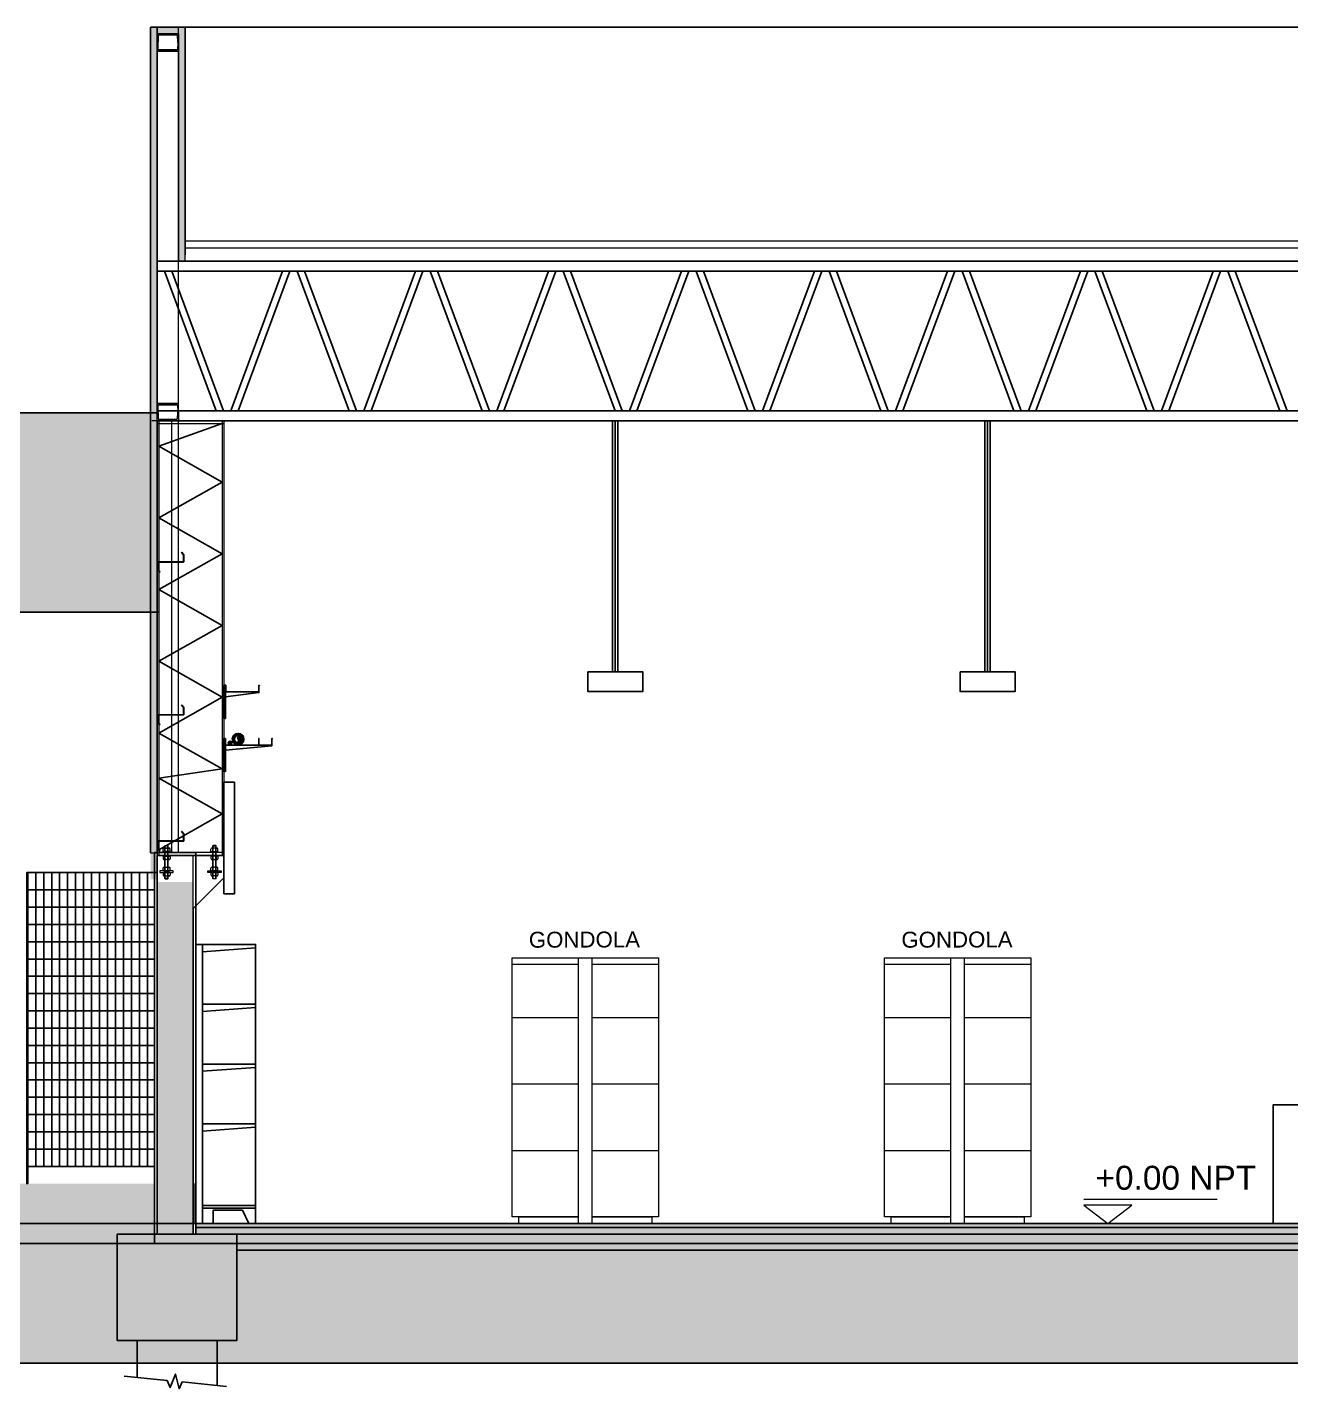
# Model space of a CAD drawing. Header units: inches. Extents: x -309 to 190, y -1585 to -1350.
# Drawn here: x -33.24 to -23.74, y -1453.75 to -1443.51 of the extents above; entities that cross this region are included whole.
import ezdxf

# ---------------------------------------------------------------- set-up
doc = ezdxf.new("R2010")
doc.units = ezdxf.units.IN
doc.header["$MEASUREMENT"] = 0
doc.linetypes.add('HIDDEN', pattern=[0.375, 0.25, -0.125])
doc.layers.get('0').update_dxf_attribs({"color": 9, "linetype": 'CONTINUOUS'})
for name, color, linetype, lineweight in [('0-CYPE1', 9, 'CONTINUOUS', 18), ('cotas', 9, 'CONTINUOUS', 15), ('LOGO SOMBRA', 9, 'CONTINUOUS', 18), ('MUR_REF_MUROS', 9, 'CONTINUOUS', 9), ('MURO 27', 9, 'CONTINUOUS', 9), ('OT_SECCION_EDIFICIO', 9, 'CONTINUOUS', 15), ('referencias 01', 9, 'CONTINUOUS', 18)]:
    doc.layers.add(name, color=color, linetype=linetype, lineweight=lineweight)
for name, color, linetype in [('0-TISI-TITULOS', 9, 'CONTINUOUS'), ('0.50', 9, 'CONTINUOUS'), ('01-TISI-COTAS', 9, 'CONTINUOUS'), ('02', 9, 'CONTINUOUS'), ('10-TEXTO', 9, 'CONTINUOUS'), ('CARP', 9, 'CONTINUOUS'), ('color gris', 9, 'CONTINUOUS'), ('COLOR MURO MUNI', 9, 'CONTINUOUS'), ('condensador', 9, 'HIDDEN'), ('COT', 9, 'CONTINUOUS'), ('COTA REPLANTEO EJE 1', 9, 'CONTINUOUS'), ('esca', 9, 'CONTINUOUS'), ('ESTRUCTURAS', 9, 'CONTINUOUS'), ('FMR ESTRUCTURA H°A°', 9, 'CONTINUOUS'), ('ladrillo h', 9, 'CONTINUOUS'), ('referencias', 9, 'CONTINUOUS'), ('REVOQUE', 9, 'CONTINUOUS'), ('TEXTOS', 9, 'CONTINUOUS'), ('V1', 9, 'CONTINUOUS')]:
    doc.layers.add(name, color=color, linetype=linetype)
doc.styles.add('COTAS', font='arial.ttf')
doc.styles.add('ROMANS', font='arial.ttf')

# ---------------------------------------------------------------- blocks, each defined once
blk = doc.blocks.new('Z 20060252')
at = {"layer": '01-TISI-COTAS', "ltscale": 3}
for p, q in [((-196, 2), (-4, 2)), ((-196, 0), (-4, 0)), ((-16, 74), (-17, 73)), ((-2, 55), (-17, 73)), ((-1, 56), (-16, 74)), ((-2, 4), (-2, 54)), ((0, 4), (0, 54)), ((-200, -2), (-200, -56)), ((-198, -2), (-198, -56)), ((-198, -59), (-180, -73)), ((-197, -58), (-179, -72)), ((-180, -73), (-179, -72))]:
    blk.add_line(p, q, dxfattribs=at)
for centre, radius, start, end in [((-196, -2), 4, 90, 180), ((-196, -2), 2, 90, 180), ((-4, 4), 2, 270, 0), ((-4, 4), 4, 270, 0), ((-4, 54), 2, 0, 39.6404), ((-4, 54), 4, 0, 39.6404), ((-196, -56), 4, 180, 231.9339), ((-196, -56), 2, 180, 231.9339)]:
    blk.add_arc(centre, radius, start, end, dxfattribs=at)

msp = doc.modelspace()

# ---------------------------------------------------------------- hatches: boundary and pattern name
h = msp.add_hatch()
h.set_pattern_fill('HONEY', color=256, scale=0.04)
h.set_pattern_definition([(0, (-280.470368, -961.400551), (0.0075, 0.00433012702), [0.005, -0.01]), (120, (-280.470368, -961.400551), (-0.0075, 0.00433012702), [0.005, -0.01]), (60, (-280.470368, -961.400551), (0, 0.008660254038), [-0.01, 0.005])])
h.paths.add_polyline_path([(-31.614, -1448.865, -0.398927), (-31.656, -1448.909), (-31.66, -1448.909, -0.398927), (-31.702, -1448.865, -1)])
h.paths.add_polyline_path([(-31.686, -1448.865, 1), (-31.63, -1448.865, 1)], flags=16)
h = msp.add_hatch(color=256)
h.dxf.hatch_style = 1
h.paths.add_polyline_path([(-31.639, -1448.845, -0.198912), (-31.63, -1448.865, -0.599424), (-31.674, -1448.888), (-31.673, -1448.888, 0.82148), (-31.658, -1448.865, -1)])
h = msp.add_hatch(color=256)
h.dxf.hatch_style = 1
h.paths.add_polyline_path([(-31.709, -1448.885, -0.198912), (-31.705, -1448.895, -0.651507), (-31.728, -1448.905), (-31.728, -1448.905, 0.954787), (-31.719, -1448.895, -1)])
at = {"layer": '0.50'}
msp.add_hatch(color=256, dxfattribs=at).paths.add_polyline_path([(-32.056, -1445.269), (-32.056, -1443.509), (-32.316, -1443.509), (-32.316, -1449.919), (-32.266, -1449.919), (-32.266, -1444.951), (-32.266, -1443.559), (-32.106, -1443.559), (-32.106, -1445.269)])
h = msp.add_hatch(dxfattribs=at)
h.set_pattern_fill('ANSI36', color=256, scale=0.4)
h.set_pattern_definition([(45, (-166.7372, 54.537745), (0.0265165043, 0.0972271824), [0.125, -0.025, 0, -0.025])])
edge = h.paths.add_edge_path()
edge.add_line((33.623, -1452.659), (37.603, -1452.659))
edge.add_line((37.603, -1452.659), (37.603, -1452.759))
edge.add_arc((41.603, -1651.249), 198.531, 88.84553, 91.15447, ccw=False)
edge.add_line((45.603, -1452.759), (45.603, -1453.559))
edge.add_line((45.603, -1453.559), (33.623, -1453.559))
edge.add_line((33.623, -1453.559), (33.623, -1452.659))
edge = h.paths.add_edge_path()
edge.add_arc((-74.397, -1622.438), 169.727, 88.64957, 91.35043, ccw=False)
edge.add_line((-70.397, -1452.759), (-70.397, -1452.659))
edge.add_line((-70.397, -1452.659), (33.623, -1452.659))
edge.add_line((33.623, -1452.659), (33.623, -1453.559))
edge.add_line((33.623, -1453.559), (-70.397, -1453.559))
edge.add_line((-70.397, -1453.559), (-78.397, -1453.559))
edge.add_line((-78.397, -1453.559), (-78.397, -1452.759))
at = {"layer": 'color gris', "linetype": 'Continuous'}
h = msp.add_hatch(color=256, dxfattribs=at)
h.dxf.hatch_style = 1
h.paths.add_polyline_path([(-32.286, -1452.209), (-32.286, -1452.509), (-39.332, -1452.509), (-39.332, -1452.209)])
at = {"layer": 'color gris'}
for points in [[(-32.287, -1452.509), (-66.396, -1452.509), (-66.396, -1452.659), (-32.287, -1452.659)], [(-31.977, -1452.509), (-31.977, -1452.589), (-4.557, -1452.589), (-4.557, -1452.509)], [(-32.567, -1453.389), (-31.667, -1453.389), (-31.667, -1452.589), (-32.567, -1452.589)]]:
    msp.add_hatch(color=256, dxfattribs=at).paths.add_polyline_path(points)
h = msp.add_hatch(color=256, dxfattribs=at)
h.paths.add_polyline_path([(-5.187, -1453.389), (-4.287, -1453.389), (-4.287, -1452.589), (-5.187, -1452.589)])
h.paths.add_polyline_path([(-32.277, -1452.589), (-32.277, -1452.709), (-5.187, -1452.709), (-5.187, -1452.589)])
at = {"layer": 'MURO 27'}
msp.add_hatch(color=256, dxfattribs=at).paths.add_polyline_path([(-32.266, -1449.939), (-31.996, -1449.939), (-31.996, -1452.589), (-32.266, -1452.589)])
at = {"layer": 'referencias', "linetype": 'Continuous', "lineweight": 5}
h = msp.add_hatch(color=256, dxfattribs=at)
h.dxf.hatch_style = 1
h.paths.add_polyline_path([(-32.257, -1446.409), (-62.156, -1446.409), (-62.156, -1452.509), (-60.186, -1452.509), (-60.186, -1447.909), (-32.257, -1447.909)])

# ---------------------------------------------------------------- linework, layer by layer
for p, q in [((-28.841, -1448.358, 0), (-28.841, -1446.469, 0)), ((-28.821, -1448.358, 0), (-28.821, -1446.469, 0)), ((-28.801, -1448.358, 0), (-28.801, -1446.469, 0)), ((-26.041, -1448.358, 0), (-26.041, -1446.469, 0)), ((-26.021, -1448.358, 0), (-26.021, -1446.469, 0)), ((-26.001, -1448.358, 0), (-26.001, -1446.469, 0))]:
    msp.add_line(p, q)
at = {"linetype": 'Continuous'}
for p, q in [((-32.267, -1449.869), (-33.247, -1449.869)), ((-33.24, -1449.869), (-33.24, -1452.079)), ((-33.24, -1449.869), (-33.24, -1452.079)), ((-33.24, -1452.079), (-33.24, -1449.869)), ((-33.18, -1449.869), (-33.18, -1452.079)), ((-33.12, -1449.869), (-33.12, -1452.079)), ((-33.06, -1449.869), (-33.06, -1452.079)), ((-33, -1449.869), (-33, -1452.079)), ((-32.94, -1449.869), (-32.94, -1452.079)), ((-32.88, -1449.869), (-32.88, -1452.079)), ((-32.82, -1449.869), (-32.82, -1452.079)), ((-32.76, -1449.869), (-32.76, -1452.079)), ((-32.7, -1449.869), (-32.7, -1452.079)), ((-32.64, -1449.869), (-32.64, -1452.079)), ((-32.58, -1449.869), (-32.58, -1452.079)), ((-32.52, -1449.869), (-32.52, -1452.079)), ((-32.46, -1449.869), (-32.46, -1452.079)), ((-32.4, -1449.869), (-32.4, -1452.079)), ((-32.34, -1449.869), (-32.34, -1452.079)), ((-32.287, -1449.999), (-33.24, -1449.999)), ((-32.287, -1450.129), (-33.24, -1450.129)), ((-32.287, -1450.259), (-33.24, -1450.259)), ((-32.287, -1450.389), (-33.24, -1450.389)), ((-32.287, -1450.519), (-33.24, -1450.519)), ((-32.287, -1450.649), (-33.24, -1450.649)), ((-32.287, -1450.779), (-33.24, -1450.779)), ((-32.287, -1450.909), (-33.24, -1450.909)), ((-32.287, -1451.039), (-33.24, -1451.039)), ((-32.287, -1451.169), (-33.24, -1451.169)), ((-32.287, -1451.299), (-33.24, -1451.299)), ((-32.287, -1451.429), (-33.24, -1451.429)), ((-32.287, -1451.559), (-33.24, -1451.559)), ((-32.287, -1451.689), (-33.24, -1451.689)), ((-32.287, -1451.819), (-33.24, -1451.819)), ((-32.287, -1451.949), (-33.24, -1451.949)), ((-32.287, -1452.079), (-33.247, -1452.079)), ((-31.982, -1452.209), (-31.982, -1452.509)), ((-31.998, -1452.509), (-39.332, -1452.509))]:
    msp.add_line(p, q, dxfattribs=at)
at = {"elevation": 0}
for points in [[(-32.267, -1445.269), (-4.454, -1445.269), (-4.454, -1446.469), (-32.267, -1446.469)], [(-32.267, -1445.344), (-4.522, -1445.344), (-4.522, -1446.394), (-32.267, -1446.394)], [(-32.211, -1445.344), (-31.822, -1446.394), (-31.767, -1446.394), (-32.156, -1445.344)], [(-31.268, -1445.344), (-31.658, -1446.394), (-31.713, -1446.394), (-31.323, -1445.344), (-31.268, -1445.344)], [(-31.213, -1445.344), (-30.823, -1446.394), (-30.768, -1446.394), (-31.158, -1445.344), (-31.213, -1445.344)], [(-30.268, -1445.344), (-30.658, -1446.394), (-30.713, -1446.394), (-30.323, -1445.344), (-30.268, -1445.344)], [(-30.213, -1445.344), (-29.823, -1446.394), (-29.768, -1446.394), (-30.158, -1445.344), (-30.213, -1445.344)], [(-29.268, -1445.344), (-29.658, -1446.394), (-29.713, -1446.394), (-29.323, -1445.344), (-29.268, -1445.344)], [(-29.213, -1445.344), (-28.823, -1446.394), (-28.768, -1446.394), (-29.158, -1445.344), (-29.213, -1445.344)], [(-28.268, -1445.344), (-28.658, -1446.394), (-28.713, -1446.394), (-28.323, -1445.344), (-28.268, -1445.344)], [(-28.213, -1445.344), (-27.823, -1446.394), (-27.768, -1446.394), (-28.158, -1445.344), (-28.213, -1445.344)], [(-27.268, -1445.344), (-27.658, -1446.394), (-27.713, -1446.394), (-27.323, -1445.344), (-27.268, -1445.344)], [(-27.213, -1445.344), (-26.823, -1446.394), (-26.768, -1446.394), (-27.158, -1445.344), (-27.213, -1445.344)], [(-26.268, -1445.344), (-26.658, -1446.394), (-26.713, -1446.394), (-26.323, -1445.344), (-26.268, -1445.344)], [(-26.213, -1445.344), (-25.823, -1446.394), (-25.768, -1446.394), (-26.158, -1445.344), (-26.213, -1445.344)], [(-25.268, -1445.344), (-25.658, -1446.394), (-25.713, -1446.394), (-25.323, -1445.344), (-25.268, -1445.344)], [(-25.213, -1445.344), (-24.823, -1446.394), (-24.768, -1446.394), (-25.158, -1445.344), (-25.213, -1445.344)], [(-24.268, -1445.344), (-24.658, -1446.394), (-24.713, -1446.394), (-24.323, -1445.344), (-24.268, -1445.344)], [(-24.213, -1445.344), (-23.823, -1446.394), (-23.768, -1446.394), (-24.158, -1445.344), (-24.213, -1445.344)], [(-31.766, -1446.469), (-32.266, -1446.469)]]:
    msp.add_lwpolyline(points, dxfattribs=at)
for points in [[(-31.777, -1446.489), (-32.255, -1446.661)], [(-31.777, -1446.931), (-32.255, -1446.661)], [(-31.777, -1446.931), (-32.255, -1447.201)], [(-31.777, -1447.47), (-32.255, -1447.201)], [(-31.777, -1447.47), (-32.255, -1447.74)], [(-31.777, -1448.01), (-32.255, -1447.74)], [(-31.777, -1448.01), (-32.255, -1448.279)], [(-31.777, -1448.549), (-32.255, -1448.279)], [(-31.777, -1448.549), (-32.255, -1448.819)], [(-31.777, -1449.088), (-32.255, -1448.819)], [(-31.777, -1449.088), (-32.255, -1449.158)], [(-31.777, -1449.427), (-32.255, -1449.158)], [(-31.777, -1449.427), (-32.255, -1449.697)], [(-31.526, -1450.434), (-31.526, -1452.374)], [(-70.397, -1452.759), (-70.397, -1452.659), (-66.396, -1452.659), (-66.396, -1452.509), (33.604, -1452.509), (33.604, -1452.659), (37.603, -1452.659), (37.603, -1452.759)], [(45.603, -1452.759), (45.603, -1453.559), (-70.397, -1453.559), (-78.397, -1453.559), (-78.397, -1452.759)]]:
    msp.add_lwpolyline(points)
for points in [[(-29.027, -1448.358), (-28.614, -1448.358), (-28.614, -1448.507), (-29.027, -1448.507)], [(-26.227, -1448.358), (-25.814, -1448.358), (-25.814, -1448.507), (-26.227, -1448.507)]]:
    msp.add_lwpolyline(points, close=True, dxfattribs=at)
at = {"linetype": 'Continuous'}
for points in [[(-33.24, -1449.869), (-33.247, -1449.869), (-33.247, -1452.209), (-33.24, -1452.209)], [(-33.247, -1449.869), (-33.24, -1449.869), (-33.24, -1452.209), (-33.247, -1452.209)]]:
    msp.add_lwpolyline(points, close=True, dxfattribs=at)
for centre, radius in [((-31.658, -1448.865), 0.0438), ((-31.658, -1448.865), 0.0278), ((-31.719, -1448.895), 0.0138)]:
    msp.add_circle(centre, radius)
for centre, radius, start, end in [((-31.648, -1448.855), 0.0139, 45, 225), ((-31.724, -1448.9), 0.0069, 225, 45), ((-31.714, -1448.89), 0.0069, 45, 225), ((-31.668, -1448.875), 0.0139, 225, 45)]:
    msp.add_arc(centre, radius, start, end)
at = {"layer": '0-CYPE1'}
for p, q in [((-32.206, -1449.664), (-32.209, -1449.667)), ((-32.206, -1449.664), (-32.186, -1449.664)), ((-32.183, -1449.667), (-32.186, -1449.664)), ((-31.849, -1449.667), (-31.846, -1449.664)), ((-31.826, -1449.664), (-31.846, -1449.664)), ((-31.826, -1449.664), (-31.823, -1449.667)), ((-32.225, -1449.717), (-32.225, -1449.711)), ((-32.167, -1449.711), (-32.225, -1449.711)), ((-32.225, -1449.744), (-32.225, -1449.739)), ((-32.167, -1449.739), (-32.225, -1449.739)), ((-32.225, -1449.744), (-32.167, -1449.744)), ((-32.222, -1449.71), (-32.222, -1449.689)), ((-32.17, -1449.71), (-32.222, -1449.71)), ((-32.222, -1449.744), (-32.222, -1449.765)), ((-32.222, -1449.744), (-32.17, -1449.744)), ((-32.215, -1449.684), (-32.176, -1449.684)), ((-32.183, -1449.667), (-32.209, -1449.667)), ((-32.209, -1449.689), (-32.209, -1449.667)), ((-32.209, -1449.71), (-32.209, -1449.689)), ((-32.209, -1449.914), (-32.209, -1449.69)), ((-32.209, -1449.744), (-32.209, -1449.765)), ((-32.183, -1449.689), (-32.183, -1449.667)), ((-32.183, -1449.71), (-32.183, -1449.689)), ((-32.183, -1449.914), (-32.183, -1449.69)), ((-32.183, -1449.744), (-32.183, -1449.765)), ((-32.17, -1449.71), (-32.17, -1449.689)), ((-32.17, -1449.744), (-32.17, -1449.765)), ((-32.167, -1449.717), (-32.167, -1449.711)), ((-32.167, -1449.744), (-32.167, -1449.739)), ((-31.865, -1449.717), (-31.865, -1449.711)), ((-31.865, -1449.711), (-31.807, -1449.711)), ((-31.865, -1449.744), (-31.865, -1449.739)), ((-31.865, -1449.739), (-31.807, -1449.739)), ((-31.807, -1449.744), (-31.865, -1449.744)), ((-31.862, -1449.71), (-31.862, -1449.689)), ((-31.862, -1449.71), (-31.81, -1449.71)), ((-31.81, -1449.744), (-31.862, -1449.744)), ((-31.862, -1449.744), (-31.862, -1449.765)), ((-31.816, -1449.684), (-31.855, -1449.684)), ((-31.849, -1449.667), (-31.823, -1449.667)), ((-31.849, -1449.689), (-31.849, -1449.667)), ((-31.849, -1449.71), (-31.849, -1449.689)), ((-31.849, -1449.914), (-31.849, -1449.69)), ((-31.849, -1449.744), (-31.849, -1449.765)), ((-31.823, -1449.689), (-31.823, -1449.667)), ((-31.823, -1449.71), (-31.823, -1449.689)), ((-31.823, -1449.914), (-31.823, -1449.69)), ((-31.823, -1449.744), (-31.823, -1449.765)), ((-31.81, -1449.71), (-31.81, -1449.689)), ((-31.81, -1449.744), (-31.81, -1449.765)), ((-31.807, -1449.717), (-31.807, -1449.711)), ((-31.807, -1449.744), (-31.807, -1449.739)), ((-32.222, -1449.855), (-32.222, -1449.834)), ((-32.17, -1449.855), (-32.222, -1449.855)), ((-32.222, -1449.867), (-32.222, -1449.888)), ((-32.17, -1449.867), (-32.222, -1449.867)), ((-32.176, -1449.77), (-32.215, -1449.77)), ((-32.215, -1449.829), (-32.176, -1449.829)), ((-32.215, -1449.855), (-32.176, -1449.855)), ((-32.215, -1449.867), (-32.176, -1449.867)), ((-32.17, -1449.855), (-32.17, -1449.834)), ((-32.17, -1449.867), (-32.17, -1449.888)), ((-31.862, -1449.855), (-31.862, -1449.834)), ((-31.862, -1449.855), (-31.81, -1449.855)), ((-31.862, -1449.867), (-31.862, -1449.888)), ((-31.862, -1449.867), (-31.81, -1449.867)), ((-31.855, -1449.77), (-31.816, -1449.77)), ((-31.816, -1449.829), (-31.855, -1449.829)), ((-31.816, -1449.855), (-31.855, -1449.855)), ((-31.816, -1449.867), (-31.855, -1449.867)), ((-31.81, -1449.855), (-31.81, -1449.834)), ((-31.81, -1449.867), (-31.81, -1449.888)), ((-32.215, -1449.893), (-32.176, -1449.893)), ((-32.183, -1449.914), (-32.209, -1449.914)), ((-32.206, -1449.917), (-32.209, -1449.914)), ((-32.206, -1449.917), (-32.186, -1449.917)), ((-32.183, -1449.914), (-32.186, -1449.917)), ((-31.816, -1449.893), (-31.855, -1449.893)), ((-31.849, -1449.914), (-31.823, -1449.914)), ((-31.849, -1449.914), (-31.846, -1449.917)), ((-31.826, -1449.917), (-31.846, -1449.917)), ((-31.826, -1449.917), (-31.823, -1449.914))]:
    msp.add_line(p, q, dxfattribs=at)
at = {"layer": '0-CYPE1', "linetype": 'HIDDEN'}
for p, q in [((-32.21, -1449.717), (-32.21, -1449.711)), ((-32.21, -1449.744), (-32.21, -1449.739)), ((-32.209, -1449.684), (-32.209, -1449.689)), ((-32.209, -1449.77), (-32.209, -1449.765)), ((-32.206, -1449.914), (-32.206, -1449.667)), ((-32.186, -1449.914), (-32.186, -1449.667)), ((-32.183, -1449.684), (-32.183, -1449.689)), ((-32.183, -1449.77), (-32.183, -1449.765)), ((-32.182, -1449.717), (-32.182, -1449.711)), ((-32.182, -1449.744), (-32.182, -1449.739)), ((-31.85, -1449.717), (-31.85, -1449.711)), ((-31.85, -1449.744), (-31.85, -1449.739)), ((-31.849, -1449.684), (-31.849, -1449.689)), ((-31.849, -1449.77), (-31.849, -1449.765)), ((-31.846, -1449.914), (-31.846, -1449.667)), ((-31.826, -1449.914), (-31.826, -1449.667)), ((-31.823, -1449.684), (-31.823, -1449.689)), ((-31.823, -1449.77), (-31.823, -1449.765)), ((-31.822, -1449.717), (-31.822, -1449.711)), ((-31.822, -1449.744), (-31.822, -1449.739))]:
    msp.add_line(p, q, dxfattribs=at)
at = {"layer": '0-CYPE1'}
for points in [[(-32.246, -1449.867), (-32.146, -1449.867), (-32.146, -1449.855), (-32.246, -1449.855)], [(-31.786, -1449.867), (-31.886, -1449.867), (-31.886, -1449.855), (-31.786, -1449.855)]]:
    msp.add_lwpolyline(points, close=True, dxfattribs=at)
for centre, radius, start, end in [((-32.215, -1449.691), 0.00669, 13.7052, 166.2948), ((-32.215, -1449.764), 0.00669, 193.7052, 346.2948), ((-32.196, -1449.703), 0.0191, 47.1183, 132.8817), ((-32.196, -1449.751), 0.0191, 227.1183, 312.8817), ((-32.176, -1449.691), 0.00669, 13.7052, 166.2948), ((-32.176, -1449.764), 0.00669, 193.7052, 346.2948), ((-31.855, -1449.691), 0.00669, 13.7052, 166.2948), ((-31.855, -1449.764), 0.00669, 193.7052, 346.2948), ((-31.836, -1449.703), 0.0191, 47.1183, 132.8817), ((-31.836, -1449.751), 0.0191, 227.1183, 312.8817), ((-31.816, -1449.691), 0.00669, 13.7052, 166.2948), ((-31.816, -1449.764), 0.00669, 193.7052, 346.2948), ((-32.215, -1449.835), 0.00669, 13.7052, 166.2948), ((-32.196, -1449.848), 0.0191, 47.1183, 132.8817), ((-32.176, -1449.835), 0.00669, 13.7052, 166.2948), ((-31.855, -1449.835), 0.00669, 13.7052, 166.2948), ((-31.836, -1449.848), 0.0191, 47.1183, 132.8817), ((-31.816, -1449.835), 0.00669, 13.7052, 166.2948), ((-32.215, -1449.887), 0.00669, 193.7052, 346.2948), ((-32.196, -1449.874), 0.0191, 227.1183, 312.8817), ((-32.176, -1449.887), 0.00669, 193.7052, 346.2948), ((-31.855, -1449.887), 0.00669, 193.7052, 346.2948), ((-31.836, -1449.874), 0.0191, 227.1183, 312.8817), ((-31.816, -1449.887), 0.00669, 193.7052, 346.2948)]:
    msp.add_arc(centre, radius, start, end, dxfattribs=at)
at = {"layer": '0-TISI-TITULOS'}
for points in [[(-31.766, -1449.739), (-32.266, -1449.739)], [(-32.266, -1452.589), (-32.266, -1449.739), (-31.766, -1449.739), (-31.766, -1449.909), (-31.996, -1450.139), (-31.996, -1452.589), (-32.266, -1452.589)], [(-4.887, -1452.589), (-31.925, -1452.589)], [(-31.667, -1452.709), (-5.187, -1452.709)]]:
    msp.add_lwpolyline(points, dxfattribs=at)
msp.add_lwpolyline([(-32.567, -1453.389), (-31.667, -1453.389), (-31.667, -1452.589), (-32.567, -1452.589)], close=True, dxfattribs=at)
at = {"layer": '02'}
for points in [[(-31.766, -1450.029), (-31.686, -1450.029), (-31.686, -1449.189), (-31.766, -1449.189)], [(-31.976, -1450.409), (-31.926, -1450.409), (-31.926, -1450.464), (-31.926, -1452.509), (-31.976, -1452.509)], [(-31.926, -1450.409), (-31.526, -1450.409), (-31.526, -1450.434), (-31.926, -1450.464)], [(-31.926, -1450.859), (-31.526, -1450.859), (-31.526, -1450.884), (-31.926, -1450.914)], [(-31.926, -1451.309), (-31.526, -1451.309), (-31.526, -1451.334), (-31.926, -1451.364)], [(-31.926, -1451.759), (-31.526, -1451.759), (-31.526, -1451.784), (-31.926, -1451.814)], [(-31.526, -1452.374), (-31.526, -1452.394), (-31.926, -1452.394), (-31.926, -1452.374)], [(-31.926, -1452.509), (-31.846, -1452.509), (-31.846, -1452.409), (-31.626, -1452.409), (-31.576, -1452.509), (-31.526, -1452.509), (-31.526, -1452.394), (-31.926, -1452.394)]]:
    msp.add_lwpolyline(points, close=True, dxfattribs=at)
at = {"layer": 'CARP'}
msp.add_lwpolyline([(-32.257, -1447.909), (-60.186, -1447.909), (-60.186, -1452.509), (-62.156, -1452.509), (-62.156, -1446.409), (-32.257, -1446.409)], dxfattribs=at)
at = {"layer": 'color gris', "elevation": 0}
msp.add_lwpolyline([(-31.977, -1452.54), (-4.557, -1452.54)], dxfattribs=at)
at = {"layer": 'COLOR MURO MUNI'}
for p, q in [((-4.497, -1443.509), (-32.317, -1443.509)), ((-32.056, -1443.509), (-32.056, -1445.222)), ((-32.106, -1443.559), (-32.106, -1445.222))]:
    msp.add_line(p, q, dxfattribs=at)
for points in [[(-23.872, -1452.509), (-21.872, -1452.509), (-21.872, -1451.616), (-23.872, -1451.616)], [(-32.287, -1452.509), (-66.396, -1452.509), (-66.396, -1452.659), (-32.287, -1452.659)]]:
    msp.add_lwpolyline(points, close=True, dxfattribs=at)
at = {"layer": 'condensador', "linetype": 'ByBlock'}
msp.add_lwpolyline([(-66.397, -1452.659), (33.644, -1452.659)], dxfattribs=at)
at = {"layer": 'COT'}
msp.add_line((-32.316, -1446.469, 0), (-32.316, -1449.719), dxfattribs=at)
at = {"layer": 'COTA REPLANTEO EJE 1', "ltscale": 0.5}
msp.add_line((-4.557, -1452.509, 0), (-31.925, -1452.509, 0), dxfattribs=at)
at = {"layer": 'cotas', "elevation": 0}
msp.add_lwpolyline([(-24.295, -1452.329), (-25.296, -1452.329)], dxfattribs=at)
msp.add_lwpolyline([(-25.116, -1452.509), (-24.936, -1452.371), (-25.296, -1452.371), (-25.116, -1452.509)], close=True, dxfattribs=at)
at = {"layer": 'esca'}
msp.add_line((-32.286, -1452.209), (-32.286, -1452.509), dxfattribs=at)
at = {"layer": 'ESTRUCTURAS', "ltscale": 0.025}
msp.add_lwpolyline([(-31.744, -1453.734), (-32.078, -1453.701), (-32.102, -1453.752), (-32.129, -1453.642), (-32.169, -1453.743), (-32.192, -1453.69), (-32.515, -1453.658)], dxfattribs=at)
at = {"layer": 'FMR ESTRUCTURA H°A°', "ltscale": 7}
for p, q in [((-32.416, -1453.389), (-32.416, -1453.667)), ((-31.816, -1453.389), (-31.816, -1453.727))]:
    msp.add_line(p, q, dxfattribs=at)
at = {"layer": 'ladrillo h', "elevation": 0}
msp.add_lwpolyline([(-4.557, -1452.509), (-31.925, -1452.509)], dxfattribs=at)
at = {"layer": 'LOGO SOMBRA'}
for points in [[(-29.097, -1452.459), (-29.597, -1452.459), (-29.597, -1450.509), (-28.497, -1450.509), (-28.497, -1452.459), (-28.997, -1452.459)], [(-29.597, -1450.559), (-29.097, -1450.559)], [(-28.997, -1450.559), (-28.497, -1450.559)], [(-26.296, -1452.459), (-26.796, -1452.459), (-26.796, -1450.509), (-25.696, -1450.509), (-25.696, -1452.459), (-26.196, -1452.459)], [(-26.796, -1450.559), (-26.296, -1450.559)], [(-26.196, -1450.559), (-25.696, -1450.559)], [(-29.597, -1450.959), (-29.097, -1450.959)], [(-28.997, -1450.959), (-28.497, -1450.959)], [(-26.796, -1450.959), (-26.296, -1450.959)], [(-26.196, -1450.959), (-25.696, -1450.959)], [(-29.597, -1451.459), (-29.097, -1451.459)], [(-28.997, -1451.459), (-28.497, -1451.459)], [(-26.796, -1451.459), (-26.296, -1451.459)], [(-26.196, -1451.459), (-25.696, -1451.459)], [(-29.597, -1451.959), (-29.097, -1451.959)], [(-28.997, -1451.959), (-28.497, -1451.959)], [(-26.796, -1451.959), (-26.296, -1451.959)], [(-26.196, -1451.959), (-25.696, -1451.959)], [(-28.997, -1452.459), (-28.547, -1452.459), (-28.547, -1452.509), (-29.547, -1452.509), (-29.547, -1452.459), (-29.097, -1452.459)], [(-26.196, -1452.459), (-25.746, -1452.459), (-25.746, -1452.509), (-26.746, -1452.509), (-26.746, -1452.459), (-26.296, -1452.459)]]:
    msp.add_lwpolyline(points, dxfattribs=at)
for points in [[(-29.097, -1450.509), (-28.997, -1450.509), (-28.997, -1452.509), (-29.097, -1452.509)], [(-26.296, -1450.509), (-26.196, -1450.509), (-26.196, -1452.509), (-26.296, -1452.509)]]:
    msp.add_lwpolyline(points, close=True, dxfattribs=at)
at = {"layer": 'MUR_REF_MUROS'}
msp.add_lwpolyline([(-31.996, -1452.589), (-31.996, -1449.739), (-32.266, -1449.739), (-32.266, -1452.589)], dxfattribs=at)
at = {"layer": 'OT_SECCION_EDIFICIO'}
for p, q in [((-32.316, -1449.719), (-32.316, -1443.509)), ((-32.266, -1449.719), (-32.266, -1443.509)), ((-32.106, -1443.509), (-32.266, -1443.509)), ((-32.106, -1445.222), (-32.106, -1443.509)), ((-32.056, -1443.509), (-32.106, -1443.509)), ((-32.056, -1445.222), (-32.056, -1443.509)), ((-32.106, -1443.559), (-32.266, -1443.559)), ((-32.106, -1443.689), (-32.266, -1443.689)), ((-32.266, -1446.469, 0), (-32.266, -1449.739)), ((-32.255, -1446.469, 0), (-32.255, -1449.739)), ((-31.777, -1446.469, 0), (-31.777, -1449.739)), ((-31.766, -1446.469, 0), (-31.766, -1449.739)), ((-31.766, -1449.717), (-32.266, -1449.717))]:
    msp.add_line(p, q, dxfattribs=at)
for points in [[(-32.106, -1443.509), (-32.316, -1443.509)], [(-32.106, -1443.559), (-32.266, -1443.559), (-32.266, -1443.624)], [(-32.106, -1443.689), (-32.266, -1443.689), (-32.266, -1443.624)]]:
    msp.add_lwpolyline(points, dxfattribs=at)
msp.add_lwpolyline([(-32.266, -1446.339), (-32.106, -1446.339), (-32.106, -1443.509), (-32.266, -1443.509)], close=True, dxfattribs=at)
for points in [[(-32.253, -1443.569, 0.400769), (-32.258, -1443.574), (-32.26, -1443.619, -0.400769), (-32.265, -1443.624), (-32.266, -1443.624), (-32.266, -1443.559), (-32.106, -1443.559), (-32.106, -1443.624), (-32.107, -1443.624, -0.400769), (-32.112, -1443.619), (-32.114, -1443.574, 0.400769), (-32.119, -1443.569)], [(-32.253, -1443.678, -0.400769), (-32.258, -1443.673), (-32.26, -1443.629, 0.400769), (-32.265, -1443.624), (-32.266, -1443.624), (-32.266, -1443.689), (-32.106, -1443.689), (-32.106, -1443.624), (-32.107, -1443.624, 0.400769), (-32.112, -1443.629), (-32.114, -1443.673, -0.400769), (-32.119, -1443.678)], [(-32.119, -1446.349, -0.400769), (-32.114, -1446.354), (-32.112, -1446.399, 0.400769), (-32.107, -1446.404), (-32.106, -1446.404), (-32.106, -1446.339), (-32.266, -1446.339), (-32.266, -1446.404), (-32.265, -1446.404, 0.400769), (-32.26, -1446.399), (-32.258, -1446.354, -0.400769), (-32.253, -1446.349)], [(-32.119, -1446.458, 0.400769), (-32.114, -1446.453), (-32.112, -1446.409, -0.400769), (-32.107, -1446.404), (-32.106, -1446.404), (-32.106, -1446.469), (-32.266, -1446.469), (-32.266, -1446.404), (-32.265, -1446.404, -0.400769), (-32.26, -1446.409), (-32.258, -1446.453, 0.400769), (-32.253, -1446.458)]]:
    msp.add_lwpolyline(points, format="xyb", close=True, dxfattribs=at)
at = {"layer": 'OT_SECCION_EDIFICIO', "elevation": 0}
for points in [[(-4.497, -1445.119), (-32.057, -1445.119)], [(-32.057, -1445.169), (-4.497, -1445.169)], [(-32.266, -1446.489), (-31.766, -1446.489)]]:
    msp.add_lwpolyline(points, dxfattribs=at)
at = {"layer": 'referencias 01'}
for p, q in [((-32.266, -1446.469, 0), (-32.306, -1446.469, 0)), ((-32.156, -1449.717), (-32.156, -1446.469, 0)), ((-32.106, -1449.717), (-32.106, -1446.469, 0))]:
    msp.add_line(p, q, dxfattribs=at)
msp.add_lwpolyline([(-32.056, -1445.269), (-32.056, -1443.509), (-32.316, -1443.509), (-32.316, -1449.719), (-32.266, -1449.719), (-32.266, -1444.951), (-32.266, -1444.951), (-32.266, -1443.559), (-32.106, -1443.559), (-32.106, -1445.269)], close=True, dxfattribs=at)
at = {"layer": 'REVOQUE'}
msp.add_lwpolyline([(-31.976, -1452.589), (-31.976, -1449.717), (-32.286, -1449.717), (-32.286, -1452.589)], dxfattribs=at)
at = {"layer": 'TEXTOS'}
for points in [[(-31.753, -1448.464), (-31.753, -1448.46, -1), (-31.751, -1448.46), (-31.751, -1448.509), (-31.501, -1448.509), (-31.501, -1448.46, -1), (-31.498, -1448.46), (-31.498, -1448.464)], [(-31.503, -1448.864), (-31.503, -1448.86, -1), (-31.501, -1448.86), (-31.501, -1448.909), (-31.403, -1448.909), (-31.403, -1448.86, -1), (-31.401, -1448.86), (-31.401, -1448.864)]]:
    msp.add_lwpolyline(points, format="xyb", dxfattribs=at)
at = {"layer": 'V1'}
for points in [[(-31.753, -1448.459), (-31.766, -1448.459), (-31.766, -1448.709), (-31.753, -1448.709)], [(-31.753, -1448.509), (-31.501, -1448.509), (-31.501, -1448.515), (-31.753, -1448.547)], [(-31.753, -1448.859), (-31.766, -1448.859), (-31.766, -1449.109), (-31.753, -1449.109)], [(-31.753, -1448.909), (-31.403, -1448.909), (-31.403, -1448.915), (-31.753, -1448.947)]]:
    msp.add_lwpolyline(points, close=True, dxfattribs=at)

# ---------------------------------------------------------------- block references
at = {"layer": '01-TISI-COTAS', "xscale": 0.001, "yscale": 0.001, "zscale": 0.001}
for p in [(-32.066, -1447.533), (-32.066, -1448.683), (-32.066, -1449.633)]:
    msp.add_blockref('Z 20060252', p, dxfattribs=at)

# ---------------------------------------------------------------- texts
at = {"layer": '10-TEXTO', "style": 'ROMANS'}
for p in [(-29.471, -1450.434), (-26.669, -1450.434)]:
    msp.add_text('GONDOLA', height=0.1197, rotation=0.191, dxfattribs=at).set_placement(p)
at = {"layer": 'cotas', "insert": (-24.605, -1452.166, 0), "char_height": 0.18, "attachment_point": 5, "style": 'COTAS'}
msp.add_mtext('\\A1;+0.00 NPT', dxfattribs=at)

doc.saveas('drawing.dxf')
